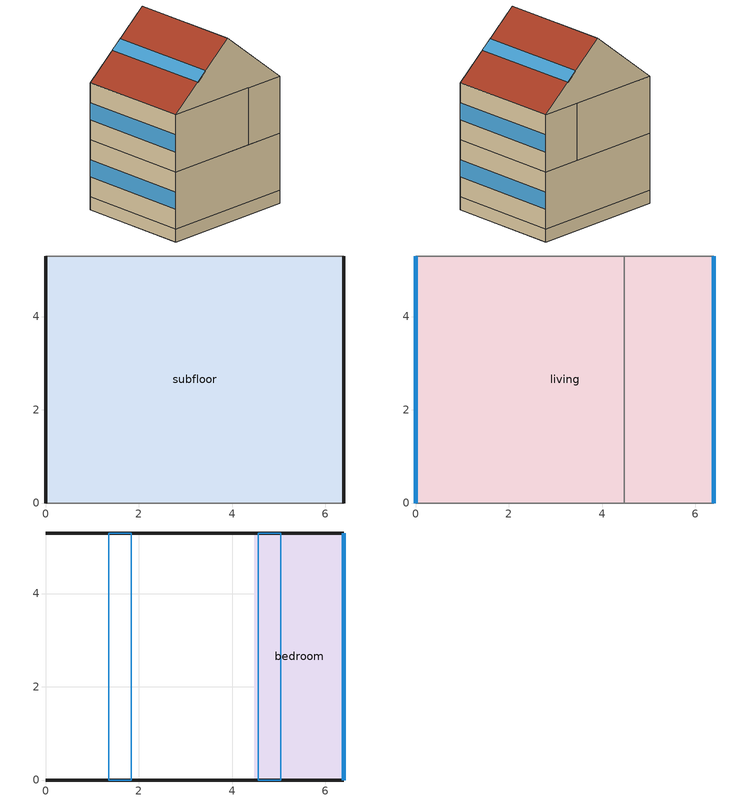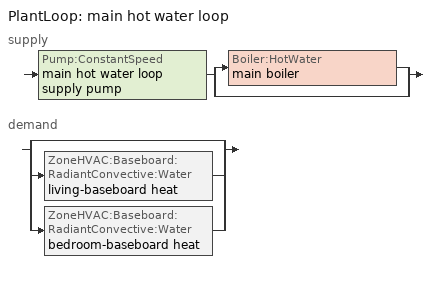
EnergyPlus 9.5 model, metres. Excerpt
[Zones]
subfloor
 floor ground (groundfloor-construction): 0,0 0,5.3 6.4,5.3 6.4,0 z-0.6
 wall outside (wall-construction): 6.4,0 6.4,5.3 / 0,5.3 0,0 z-0.6:0
 wall adiabatic (wall-construction): 6.4,5.3 0,5.3 / 0,0 6.4,0 z-0.6:0
living
 floor to subfloor (groundfloor-construction): 0,0 0,5.3 6.4,5.3 6.4,0 z0
 wall outside (wall-construction): 6.4,0 6.4,5.3 / 0,5.3 0,0 z0:2.7; 0,5.3 0,0 z2.7:5.4
 wall adiabatic (wall-construction): 6.4,5.3 0,5.3 / 0,0 6.4,0 z0:2.7; 4.48,5.3 0,5.3 / 0,0 4.48,0 z2.7:5.4
 wall to bedroom (internalwall-construction): 4.48,0 4.48,5.3 z2.7:5.4
 window (double glazing): 6.4,0 6.4,5.3 / 0,5.3 0,0 z0.94:1.76; 0,5.3 0,0 z3.65:4.46
 ceiling to bedroom (ceiling-construction): 0,0 4.48,0 4.48,5.3 0,5.3 z5.4
bedroom
 floor to living (floor-construction): 4.48,0 4.48,5.3 6.4,5.3 6.4,0 z2.7
 wall outside (wall-construction): 6.4,0 6.4,5.3 z2.7:5.4; 3.2,0,8.1 0,0,5.4 6.4,0,5.4; 3.2,5.3,8.1 6.4,5.3,5.4 0,5.3,5.4
 wall adiabatic (wall-construction): 6.4,5.3 4.48,5.3 / 4.48,0 6.4,0 z2.7:5.4
 window (double glazing): 6.4,0 6.4,5.3 z3.65:4.46
 roof outside (roof-construction): 3.2,0,8.1 6.4,0,5.4 6.4,5.3,5.4 3.2,5.3,8.1; 3.2,5.3,8.1 0,5.3,5.4 0,0,5.4 3.2,0,8.1
 skylight (double glazing): 4.56,0,6.95 5.04,0,6.55 5.04,5.3,6.55 4.56,5.3,6.95; 1.84,5.3,6.95 1.36,5.3,6.55 1.36,0,6.55 1.84,0,6.95
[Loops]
PlantLoop 'main hot water loop'
 supply: Pump:ConstantSpeed 'main hot water loop supply pump' > split
  | Boiler:HotWater 'main boiler'
  | bypass
 demand: split
  | bypass
  | ZoneHVAC:Baseboard:RadiantConvective:Water 'living-baseboard heat'
  | ZoneHVAC:Baseboard:RadiantConvective:Water 'bedroom-baseboard heat'
[Building]
Mid terraced solid walls: 0, suburbs, 0.04, 0.4, fullexterior, 25, 20
[Site:GroundTemperature:BuildingSurface]
7.2, 7.3, 7.8, 9, 11.8, 13.9, 17.3, 19.2, 17.2, 14.2, 12.4, 7.5
[Site:Location]
cambridgeshire cc: 52.399, 0.251, 0, 23.4
[SizingPeriod:DesignDay]
cambridge.ap ann htg 99.6p condns db: 2, 21, winterdesignday, -8.8, 0, defaultmultipliers, , wetbulb, -10.8, , , , , 101153, 6.71, 0, no, no, no, ashraeclearsky, , , 0, 0, 0, , fullresetatbeginenvironment
[Construction]
ceiling-construction: carpet_and_fibrous_pad_code-floor-0.01, floor_boards_code-floor-0.018, joists_code-floor-0.12, painted_plaster_code-floor-0.013
double glazing: clear_6mm_code, air, clear_6mm_code
floor-construction: painted_plaster_code-floor-0.013, joists_code-floor-0.12, floor_boards_code-floor-0.018, carpet_and_fibrous_pad_code-floor-0.01
furniture-construction: wood_plastic_code-furniture-0.0254
groundfloor-construction: floor_joists_with_120mm_insulation_code-groundfloor-0.12, floor_boards_code-groundfloor-0.018, carpet_and_fibrous_pad_code-groundfloor-0.01
internalwall-construction: painted_plaster_code-internalwall-0.0027, brick_code-internalwall-0.22, painted_plaster_code-internalwall-0.0027
roof-construction: f14_slate_or_tile_code-roof-0.0127, joists_with_100mm_insulation_code-roof-0.05, fibreglass_quilt_code-roof-0.1, painted_plaster_code-roof-0.019
wall-construction: brickwork_outer_code-wall-0.22, plaster_dense_code-wall-0.013
[Material]
brick_code-internalwall-0.22: mediumrough, 0.22, 0.72, 1920, 835, 0.9, 0.93, 0.93
brickwork_outer_code-wall-0.22: rough, 0.22, 0.76, 1700, 800, 0.9, 0.7, 0.8
f14_slate_or_tile_code-roof-0.0127: veryrough, 0.0127, 1.59, 1920, 1260, 0.9, 0.7, 0.7
fibreglass_quilt_code-roof-0.1: rough, 0.1, 0.04, 12, 840, 0.9, 0.6, 0.6
floor_boards_code-floor-0.018; floor_boards_code-groundfloor-0.018: mediumsmooth, 0.018, 0.17, 600, 1700, 0.9, 0.7, 0.7
floor_joists_with_120mm_insulation_code-groundfloor-0.12: mediumsmooth, 0.12, 0.043, 71, 170, 0.9, 0.7, 0.7
joists_code-floor-0.12: mediumsmooth, 0.12, 1.5, 60, 170, 0.9, 0.7, 0.7
joists_with_100mm_insulation_code-roof-0.05: mediumsmooth, 0.05, 0.043, 71, 170, 0.9, 0.7, 0.7
painted_plaster_code-floor-0.013: mediumsmooth, 0.013, 0.58, 800, 1090, 0.96, 0.92, 0.92
painted_plaster_code-internalwall-0.0027: mediumsmooth, 0.0027, 0.58, 800, 1090, 0.96, 0.92, 0.92
painted_plaster_code-roof-0.019: mediumsmooth, 0.019, 0.58, 800, 1090, 0.96, 0.92, 0.92
plaster_dense_code-wall-0.013: rough, 0.013, 0.1, 1300, 1000, 0.9, 0.5, 0.5
wood_plastic_code-furniture-0.0254: smooth, 0.0254, 0.5, 800, 1400, 0.95, 0.78, 0.78
[Material:NoMass]
carpet_and_fibrous_pad_code-floor-0.01; carpet_and_fibrous_pad_code-groundfloor-0.01: rough, 0.37, 0.95, 0.7, 0.7
[WindowMaterial:Gas]
air: air, 0.008
[WindowMaterial:Glazing]
clear_6mm_code: spectralaverage, , 0.006, 0.775, 0.071, 0.071, 0.881, 0.08, 0.08, 0, 0.84, 0.84, 0.9, 1, no, 7.2e+10, 0.22
[Boiler:HotWater]
main boiler: naturalgas, autosize, 0.85, enteringboiler, boiler efficiency curve, autosize, 0, 1, 1, main boiler inlet, main boiler outlet, 100, notmodulated, 0, 1, General
[DesignSpecification:OutdoorAir]
designspec outdoorair: flow/person, 0.00944, 0, 0, 0
[ElectricEquipment]
bedroom-equipment: bedroom, equipment-schedule, equipmentlevel, 0, 0, 0, 0, 0, 0, General
living-equipment: living, equipment-schedule, equipmentlevel, 0, 0, 0, 0, 0, 0, General
[ExternalInterface:Schedule]
bedroom-thermostat dual sp control-heating-ext; living-thermostat dual sp control-heating-ext: , 20
bedroom-ventilation-ext; living-ventilation-ext: , 0
[InternalMass]
intmass-bedroom-loft-ceiling: ceiling-construction, bedroom, 15.8882
intmass-bedroom-loft-floor: floor-construction, bedroom, 15.8882
intmass-ceiling-living-living-storey-2: ceiling-construction, living, 23.744
intmass-floor-living-living-storey-2: floor-construction, living, 23.744
intmass-furniture-bedroom: furniture-construction, bedroom, 140.035
intmass-furniture-living: furniture-construction, living, 60.8099
intmass-partitions-bedroom: internalwall-construction, bedroom, 132.791
intmass-partitions-living: internalwall-construction, living, 57.664
[Lights]
bedroom-lights: bedroom, lighting-schedule, watts/area, 0, 0, 0, 0, 0, 0, 1, General, no, 0, 0
living-lights: living, lighting-schedule, watts/area, 0, 0, 0, 0, 0, 0, 1, General, no, 0, 0
[People]
bedroom-people: bedroom, occupancy-schedule-bedroom, people, 2, 2, 2, 0.3, autocalculate, activity-schedule-bedroom, 3.82e-08, no, zoneaveraged, , , clothinginsulationschedule
living-people: living, occupancy-schedule-living, people, 2, 2, 2, 0.3, autocalculate, activity-schedule-living, 3.82e-08, no, zoneaveraged, , , clothinginsulationschedule
[PlantEquipmentList]
main hot water loop all equipment: boiler:hotwater, main boiler
[PlantEquipmentOperation:HeatingLoad]
main hot water loop operation all hours: 0, 1e+15, main hot water loop all equipment
[PlantEquipmentOperationSchemes]
main hot water loop operation: plantequipmentoperation:heatingload, main hot water loop operation all hours, always 1
[PlantLoop]
main hot water loop: water, , main hot water loop operation, main hot water loop supply outlet, 100, 10, autosize, 0, autosize, main hot water loop supply inlet, main hot water loop supply outlet, main hot water loop supply side branches, main hot water loop supply side connectors, main hot water loop demand inlet, main hot water loop demand outlet, main hot water loop demand side branches, main hot water loop demand side connectors, sequentialload, , singlesetpoint, none, none, 2
[Pump:ConstantSpeed]
main hot water loop supply pump: main hot water loop supply inlet, main hot water loop pump outlet, autosize, 0, autosize, 0.9, 0, intermittent, , , , , , , powerperflowperpressure, 348701.1, 1.28205, General
[SetpointManager:Scheduled]
main hot water loop temp manager: temperature, main hot water loop temperature schedule, main hot water loop supply setpoint nodes
[Sizing:Plant]
main hot water loop: heating, 80, 11, noncoincident, 1
[Sizing:Zone]
bedroom; living: supplyairtemperature, 12.5, , supplyairtemperature, 50, , 0.008, 0.008, designspec outdoorair, 1.25, 1.2, designday, 0, , , 0, designday, 0, , , 0, , no, neutralsupplyair, autosize, autosize
[ThermostatSetpoint:DualSetpoint]
bedroom-thermostat dual sp control: bedroom-thermostat dual sp control-heating-ext, bedroom-cooling-setpoints
living-thermostat dual sp control: living-thermostat dual sp control-heating-ext, living-cooling-setpoints
[Zone]
bedroom; living; subfloor: 0, 0, 0, 0, 1, 1, autocalculate, autocalculate, autocalculate, , , yes
[ZoneControl:Thermostat]
bedroom-thermostat: bedroom, always 4, thermostatsetpoint:dualsetpoint, bedroom-thermostat dual sp control, , , , , , , 0
living-thermostat: living, always 4, thermostatsetpoint:dualsetpoint, living-thermostat dual sp control, , , , , , , 0
[ZoneControl:Thermostat:OperativeTemperature]
bedroom-thermostat; living-thermostat: constant, 0.5, , none
[ZoneHVAC:Baseboard:RadiantConvective:Water]
bedroom-baseboard heat: baseboard heat design, , bedroom-baseboard inlet, bedroom-baseboard outlet, 80, 0.063, autosize, autosize, intmass-furniture-bedroom, 1
living-baseboard heat: baseboard heat design, , living-baseboard inlet, living-baseboard outlet, 80, 0.063, autosize, autosize, intmass-furniture-living, 1
[ZoneHVAC:Baseboard:RadiantConvective:Water:Design]
baseboard heat design: fractionofautosizedheatingcapacity, , 1.2, 0.0001, 0.3, 0
[Zone equipment]
bedroom: bedroom-baseboard heat
living: living-baseboard heat
[ZoneInfiltration:DesignFlowRate]
bedroom-infiltration: bedroom, always-schedule, airchanges/hour, 0.48, 0.48, 0.48, 0.48, 0.606, 0.03636, 0.1177, 0
living-infiltration: living, always-schedule, airchanges/hour, 0.48, 0.48, 0.48, 0.48, 0.606, 0.03636, 0.1177, 0
subfloor-infiltration: subfloor, always-schedule, airchanges/hour, , , , 3, 0.606, 0.03636, 0.1177, 0
[ZoneVentilation:DesignFlowRate]
bedroom-ventilation: bedroom, bedroom-ventilation-ext, airchanges/hour, , , , 2, natural, 0, 1, 1, 0, 0, 0, -100, , 100, , -100, , -100, , 100, , 40
living-ventilation: living, living-ventilation-ext, airchanges/hour, , , , 2, natural, 0, 1, 1, 0, 0, 0, -100, , 100, , -100, , -100, , 100, , 40
[Curve:Biquadratic]
boiler efficiency curve: 1.12497, 0.0149639, -0.0259983, 0, -1.40464e-06, -0.00153624, 0.1, 1, 30, 85, , , dimensionless, dimensionless, dimensionless
[Schedule:Compact]
activity-schedule-bedroom: through: 12/31, for: alldays, until: 7:00, 80, until: 22:00, 120, until: 24:00, 80
activity-schedule-living: through: 12/31, for: alldays, until: 24:00, 120
always 1; always-schedule: through: 12/31, for: alldays, until: 24:00, 1
always 4: limits any number, through: 12/31, for: alldays, until: 24:00, 4
bedroom-cooling-setpoints; living-cooling-setpoints: through: 12/31, for: alldays, until: 24:00, 30
equipment-schedule: through: 1/31, for: alldays, until: 24:00, 0.38, through: 2/28, for: alldays, until: 24:00, 0.2, through: 11/30, for: alldays, until: 24:00, 0.1, through: 12/31, for: alldays, until: 24:00, 0.2
lighting-schedule: through: 4/15, for: alldays, until: 2:00, 0.4, until: 8:00, 0, until:10:00, 0.3, until:14:30, 0, until:22:00, 0.8, until:24:00, 0.5, through: 10/15, for: alldays, until: 2:00, 0.4, until:19:00, 0, until:22:00, 0.8, until:24:00, 0.5, through: 12/31, for: alldays, until: 2:00, 0.4, until: 8:00, 0, until:10:00, 0.3, until:14:30, 0, until:22:00, 0.8, until:24:00, 0.5
main hot water loop temperature schedule: through: 12/31, for: alldays, until: 24:00, 80
[Schedule:File]
occupancy-schedule-bedroom: fraction, building_model-external/occupancy_bedroom.sch, 1, 0, 8760, comma, no, 10
occupancy-schedule-living: fraction, building_model-external/occupancy_living.sch, 1, 0, 8760, comma, no, 10
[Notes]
Copyright (c) 2024, Openergy development team
http://www.openergy.fr
https://github.com/openergy/opyplus
- Linux Line endings
